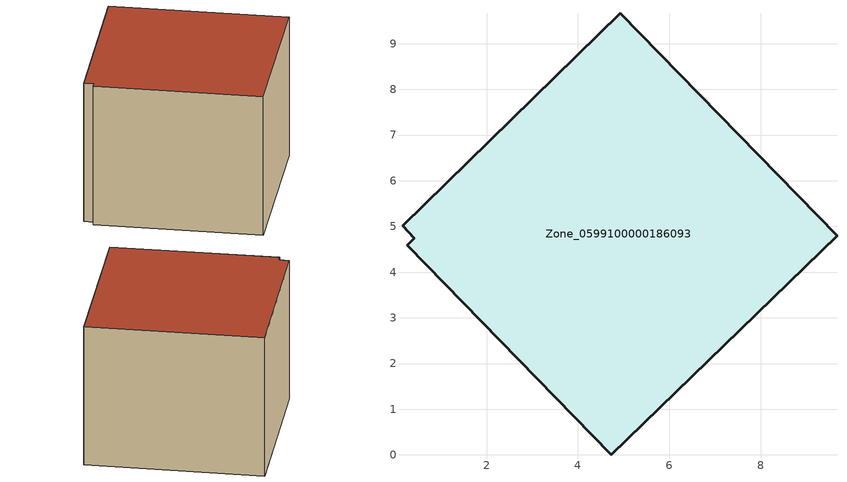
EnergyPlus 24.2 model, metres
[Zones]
Zone_0599100000186093
 floor ground (C_G): 0.16,5.02 4.93,9.67 9.67,4.8 4.73,0 0.26,4.59 0.42,4.75 z0
 wall outside (C_F): 9.67,4.8 4.93,9.67 0.16,5.02 0.42,4.75 0.26,4.59 4.73,0 9.67,4.8 z0:5.72
 roof outside (C_R): 4.93,9.67 0.16,5.02 0.42,4.75 0.26,4.59 4.73,0 9.67,4.8 z5.72
[BUILDING]
Pand.0599100000186093: North Axis=0; Terrain=City; Loads Convergence Tolerance Value=0.04; Temperature Convergence Tolerance Value=0.4; Solar Distribution=FullExterior; Maximum Number of Warmup Days=25; Minimum Number of Warmup Days=1
[Site:Location]
Rotterdam.The.Hague.AP_ZH_NLD Design_Conditions: Latitude=51.96; Longitude=4.45; Time Zone=1; Elevation=-4.5
[SITE:GROUNDTEMPERATURE:BUILDINGSURFACE]
18, 18, 18, 18, 18, 18, 18, 18, 18, 18, 18, 18
[MATERIAL] Thermal Absorptance=0.9; Solar Absorptance=0.7; Visible Absorptance=0.7
Name | Roughness | Thickness | Conductivity | Density | Specific Heat
G.TC.1975-1991 | MediumSmooth | 0.15 | 0.288461 | 540 | 1210
F.TC.1975-1991 | Rough | 0.3 | 0.230769 | 1920 | 840
R.TC.1975-1991 | MediumRough | 0.2 | 0.153846 | 1500 | 1000
[CONSTRUCTION]
C_G: G.TC.1975-1991
C_F: F.TC.1975-1991
C_R: R.TC.1975-1991
[ZONE]
Zone_0599100000186093: Type=1; Multiplier=1; Ceiling Height=Autocalculate; Volume=Autocalculate; Floor Area=autocalculate; Part of Total Floor Area=Yes
[ZONEINFILTRATION:DESIGNFLOWRATE]
Infil_Zone_0599100000186093: Zone or ZoneList or Space or SpaceList=Zone_0599100000186093; Schedule=AlwaysOn; Design Flow Rate Calculation Method=Flow/Area; Flow Rate per Floor Area=0.003; Constant Term Coefficient=1; Temperature Term Coefficient=0; Velocity Term Coefficient=0; Velocity Squared Term Coefficient=0
[HVACTEMPLATE:ZONE:IDEALLOADSAIRSYSTEM]
Zone_0599100000186093: Maximum Heating Supply Air Temperature=50; Minimum Cooling Supply Air Temperature=13; Maximum Heating Supply Air Humidity Ratio=0.0156; Minimum Cooling Supply Air Humidity Ratio=0.0077; Heating Limit=NoLimit; Cooling Limit=NoLimit; Dehumidification Control Type=ConstantSensibleHeatRatio; Cooling Sensible Heat Ratio=0.7; Dehumidification Setpoint=60; Humidification Control Type=None; Humidification Setpoint=30; Outdoor Air Method=None; Outdoor Air Flow Rate per Person=0.00944; Outdoor Air Flow Rate per Zone Floor Area=0; Outdoor Air Flow Rate per Zone=0; Demand Controlled Ventilation Type=None; Outdoor Air Economizer Type=NoEconomizer; Heat Recovery Type=None; Sensible Heat Recovery Effectiveness=0.7; Latent Heat Recovery Effectiveness=0.65
[ZONECONTROL:THERMOSTAT]
ThermostatControl_Zone_0599100000186093: Zone or ZoneList=Zone_0599100000186093; Control Type Schedule=DualSetpointControlType; Control 1=Thermostat_Zone_0599100000186093; Temperature Difference Between Cutout And Setpoint=0
[THERMOSTATSETPOINT:DUALSETPOINT]
Thermostat_Zone_0599100000186093: Heating Setpoint Temperature Schedule=HeatingSetpoint_Zone_0599100000186093; Cooling Setpoint Temperature Schedule=CoolingSetpoint_Zone_0599100000186093
[SCHEDULE:COMPACT]
HeatingSetpoint_Zone_0599100000186093: Through: 12/31, For: AllDays, Until: 24:00, 21
CoolingSetpoint_Zone_0599100000186093: Through: 12/31, For: AllDays, Until: 24:00, 24
DualSetpointControlType: Through: 12/31, For: AllDays, Until: 24:00, 4
AlwaysOn: Through: 12/31, For: AllDays, Until: 24:00, 1
